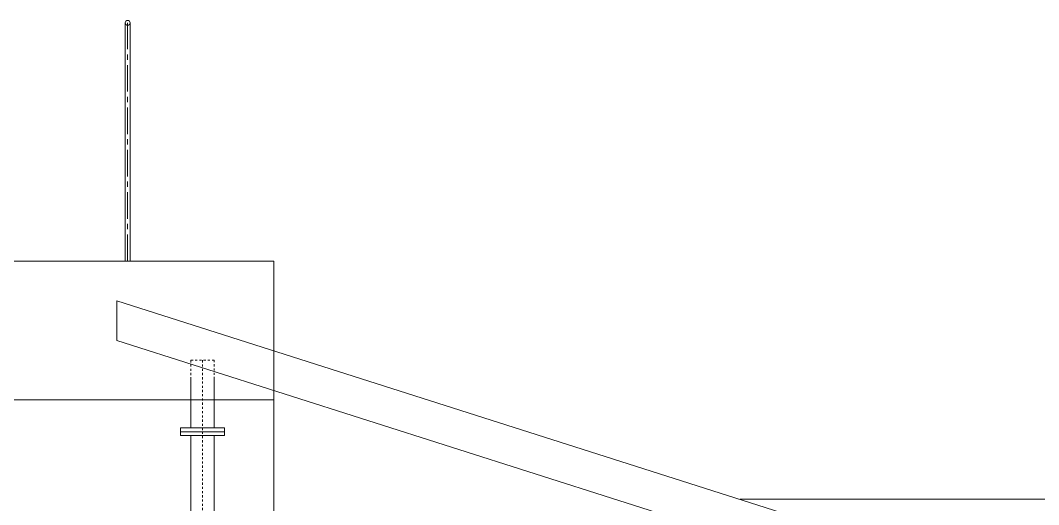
# Model space of a CAD drawing. Header units: millimetres. Extents: x 100 to 940, y 100 to 694.
# Drawn here: x 546.78 to 594.83, y 570.17 to 593.04 of the extents above; entities that cross this region are included whole.
import ezdxf

# ---------------------------------------------------------------- set-up
doc = ezdxf.new("R2010")
doc.units = ezdxf.units.MM
for name, pattern in [('CENTER', [2, 1.25, -0.25, 0.25, -0.25]), ('SGC_DASHDOT', [1, 0.5, -0.25, 0, -0.25]), ('SGC_HIDDEN', [0.375, 0.25, -0.125])]:
    doc.linetypes.add(name, pattern=pattern)
for name, color, linetype, lineweight in [('Centro', 1, 'CENTER', 5), ('PAREDE', 7, 'Continuous', 9), ('SGC-Conexoes (Desenho Unifilar)', 6, 'Continuous', 5), ('SGC-Conexoes (Linhas Externas)', 6, 'Continuous', 9), ('SGC-EIXOS', 9, 'SGC_DASHDOT', 9), ('SGC-PONTAS', 2, 'SGC_HIDDEN', 9), ('SGC-Tubos (Desenho Bifilar)', 6, 'Continuous', 9), ('SGC-Valvulas (Linhas Externas)', 3, 'Continuous', 9)]:
    doc.layers.add(name, color=color, linetype=linetype, lineweight=lineweight)

# ---------------------------------------------------------------- blocks, each defined once
blk = doc.blocks.new('BB-1-CD13-N10-D100-S0', base_point=(18534.5, 26959.2))
at = {"layer": 'SGC-Conexoes (Linhas Externas)'}
blk.add_lwpolyline([(18354.5, 26849.2), (18354.5, 27069.2), (18373.5, 27069.2), (18373.5, 26849.2)], close=True, dxfattribs=at)
for points in [[(18620, 27018.2), (18373.5, 27018.2)], [(18620, 26900.2), (18373.5, 26900.2)]]:
    blk.add_lwpolyline(points, dxfattribs=at)
at = {"layer": 'SGC-EIXOS'}
blk.add_line((18714.5, 26959.2), (18354.5, 26959.2), dxfattribs=at)
at = {"layer": 'SGC-PONTAS'}
blk.add_lwpolyline([(18620, 26900.2), (18714.5, 26900.2), (18714.5, 27018.2), (18620, 27018.2)], dxfattribs=at)
blk = doc.blocks.new('BB-1-CA06-N10-D100-S0-L2872')
at = {"layer": 'SGC-EIXOS'}
blk.add_line((1435.805, 0), (-1435.805, 0), dxfattribs=at)
at = {"layer": 'SGC-Tubos (Desenho Bifilar)'}
for p, q in [((1416.805, 59), (-1416.805, 59)), ((1416.805, -59), (-1416.805, -59))]:
    blk.add_line(p, q, dxfattribs=at)
for points in [[(-1435.805, -110), (-1435.805, 110), (-1416.805, 110), (-1416.805, -110)], [(1435.805, -110), (1435.805, 110), (1416.805, 110), (1416.805, -110)]]:
    blk.add_lwpolyline(points, close=True, dxfattribs=at)

msp = doc.modelspace()

# ---------------------------------------------------------------- linework, layer by layer
at = {"layer": 'Centro'}
for p, q in [((551.846, 581.677), (551.846, 592.927)), ((551.846, 581.677), (551.846, 588.118)), ((551.846, 581.677), (551.846, 583.552)), ((551.517, 581.677), (551.846, 581.677)), ((552.174, 581.677), (551.846, 581.677))]:
    msp.add_line(p, q, dxfattribs=at)
at = {"layer": 'PAREDE'}
for p, q in [((558.736, 581.677), (512.799, 581.677)), ((558.736, 581.677), (556.861, 581.677)), ((558.736, 579.802), (558.736, 581.677)), ((589.552, 567.615), (551.33, 579.802)), ((551.33, 577.927), (551.33, 579.802)), ((558.736, 579.802), (558.736, 575.115)), ((589.552, 565.74), (551.33, 577.927)), ((558.736, 575.115), (514.674, 575.115)), ((558.736, 575.115), (558.736, 546.99)), ((684.361, 570.427), (580.731, 570.427))]:
    msp.add_line(p, q, dxfattribs=at)
at = {"layer": 'SGC-Conexoes (Desenho Unifilar)'}
for p, q in [((551.728, 592.927), (551.728, 581.677)), ((551.963, 592.927), (551.963, 581.677))]:
    msp.add_line(p, q, dxfattribs=at)
msp.add_circle((551.846, 592.927), 0.117, dxfattribs=at)

# ---------------------------------------------------------------- block references
at = {"layer": 'SGC-Tubos (Desenho Bifilar)', "xscale": 0.009375000000000001, "yscale": 0.009375000000000001, "zscale": 0.009375000000000001, "rotation": 89.99999999999999}
msp.add_blockref('BB-1-CA06-N10-D100-S0-L2872', (555.377, 560.154), dxfattribs=at)
at = {"layer": 'SGC-Valvulas (Linhas Externas)', "xscale": 0.009375000000000001, "yscale": 0.009375000000000001, "zscale": 0.009375000000000001, "rotation": 90}
msp.add_blockref('BB-1-CD13-N10-D100-S0', (555.377, 575.302), dxfattribs=at)

doc.saveas('drawing.dxf')
